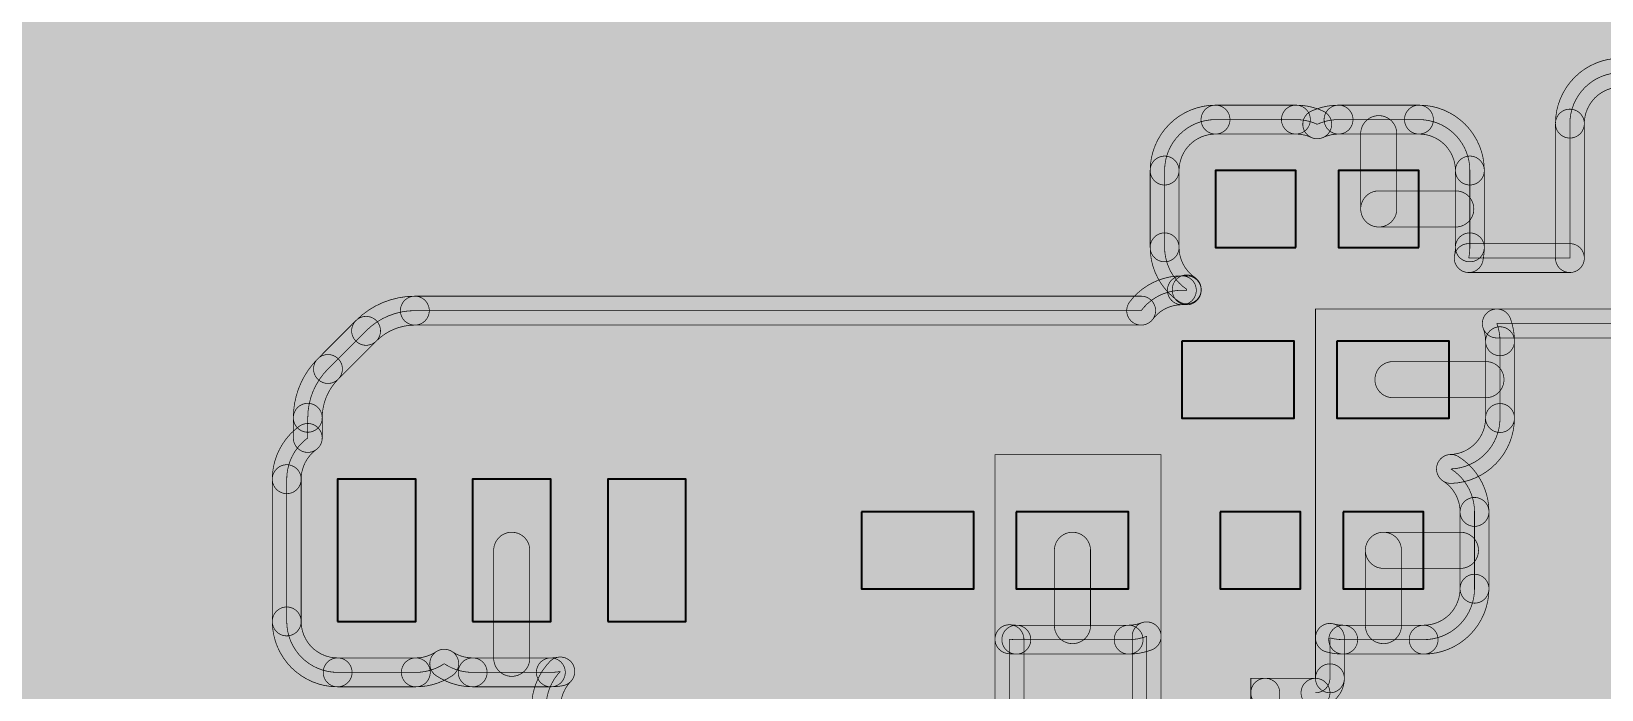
# Model space of a CAD drawing. Header units: millimetres. Extents: x -1.3 to 38.5, y -5.8 to 28.1.
# Drawn here: x 5.92 to 16.97, y 16.72 to 21.35 of the extents above; entities that cross this region are included whole.
import ezdxf

# ---------------------------------------------------------------- set-up
doc = ezdxf.new("R2010")
doc.units = ezdxf.units.MM
for name, color, linetype, true_color in [('Bottom Layer', 7, 'Continuous', 0x008400), ('Top Layer', 7, 'Continuous', 0xff0000), ('Top Silkscreen Layer', 7, 'Continuous', 0x008484)]:
    doc.layers.add(name, color=color, linetype=linetype, true_color=true_color)

msp = doc.modelspace()

# ---------------------------------------------------------------- hatches: boundary and pattern name
at = {"layer": 'Bottom Layer'}
msp.add_hatch(color=256, dxfattribs=at).paths.add_polyline_path([(35.64193040386081, 25.64191008382017), (35.641930403860805, 0.35814071628143174), (0.35814071628143423, 0.35814071628143196), (0.3581407162814326, 25.64191008382017)])
at = {"layer": 'Top Layer'}
for points in [[(35.64193040386081, 25.64191008382017), (35.641930403860805, 0.35814071628143174), (0.35814071628143423, 0.35814071628143196), (0.3581407162814326, 25.64191008382017), (24.872935647994414, 25.64191008382017), (24.847401199449468, 25.608202692405385), (23.170063754127508, 25.608202692405385), (22.811923037846075, 25.250061976123956), (22.811923037846075, 23.550061976123953), (23.170063754127508, 23.19192125984252), (24.282106172212345, 23.19192125984252), (24.282106172212345, 22.76558366180037), (24.19809568022823, 22.685197358394717), (23.371593931150993, 22.685197358394717), (23.085272034544065, 22.828199644399287), (22.295178054356104, 22.828199644399287), (22.145139954279905, 22.795256316151804), (21.99510185420371, 22.828199644399287), (21.20500787401575, 22.828199644399287), (20.846867157734316, 22.470058928117858), (20.846867157734316, 21.930053848107697), (21.20500787401575, 21.571913131826264), (21.99510185420371, 21.571913131826264), (22.145139954279905, 21.604856460073748), (22.295178054356104, 21.571913131826264), (23.085272034544065, 21.571913131826264), (23.371593931150993, 21.714915417830838), (24.198095680228224, 21.714915417830838), (24.29168207868823, 21.628196596393185), (24.20501549403101, 21.628196596393185), (23.846874777749576, 21.27005588011175), (23.846874777749576, 20.804887433466924), (19.842503068202994, 20.804887433466924), (19.500049530099062, 21.058193294386808), (19.500049504680806, 21.058193294386808), (19.028189992379986, 21.05819329438676), (19.028189992379986, 21.64018465836932), (18.670049276098556, 21.998325374650754), (18.130044196088395, 21.998325374650754), (17.771903479806962, 21.64018465836932), (17.771903479806962, 21.05819329438665), (17.102968135698845, 21.05819329438659), (17.10296811028062, 21.05819329438659), (16.744827393999216, 20.700052578105158), (16.744827393999216, 20.700052552754837), (16.744827393999216, 19.754681324175174), (16.032989459958053, 19.754681324175174), (16.041009398018794, 19.830048514097026), (16.041009398018797, 20.370053594107187), (15.682868681737364, 20.728194310388616), (15.1172095504191, 20.728194310388616), (14.967222250444502, 20.695274415250157), (14.817234950469905, 20.728194310388623), (14.25157581915164, 20.728194310388627), (13.893435102870209, 20.370053594107194), (13.893435102870207, 19.830048514097033), (14.049264414528835, 19.53452378041451), (14.049264414528835, 19.528191262382524), (14.014822199644396, 19.528191262382524), (13.728500303037471, 19.385188976377954), (8.618216691623836, 19.385188976377954), (8.618216662433337, 19.385188976377954), (8.275170192515557, 19.243094476013795), (8.275170177402902, 19.243094460901144), (8.007015253105749, 18.974939536603987), (8.007015252205656, 18.974939535703896), (7.864920751841495, 18.631893065786112), (7.864920751841495, 18.631893062314884), (7.864920751841495, 18.49010636394702), (7.716914655829303, 18.200092202184393), (7.716914655829302, 17.20009220218439), (8.075055372110736, 16.841951485902957), (8.625068072136136, 16.841951485902957), (8.82504267208534, 16.90298122622804), (9.025017272034544, 16.841951485902957), (9.575029972059946, 16.841951485902957), (9.641830765190445, 16.848236512027583), (9.541884429768858, 16.60004216408433), (9.54188442976886, 16.600042138769034), (9.54188442976886, 16.258181102362208), (8.80002235427853, 16.258181102362208), (8.800022352044705, 16.258181102362208), (8.441881635763272, 15.900040386080773), (8.441881635763274, 15.900040360585754), (8.441881635763274, 15.758131318262633), (8.075055374646231, 15.758131318262635), (8.075055372110738, 15.758131318262633), (7.716914655829306, 15.399990601981202), (7.716914655829305, 14.399990601981202), (7.864920751841495, 14.109976440218574), (7.864920751841495, 14.03194139356414), (7.8262354584709195, 13.870037084074172), (7.826235458470919, 13.33003200406401), (8.184376174752352, 12.971891287782578), (8.441881635763274, 12.971891287782578), (8.441881635763272, 12.926887140170523), (8.375053848107695, 12.933177292354586), (6.965046229942255, 12.933177292354586), (6.965046228092457, 12.933177292354586), (6.606905511811024, 12.575036576073153), (6.606905511811024, 12.575036574815854), (6.606905511811024, 11.22502387730505), (6.606905511811024, 11.225023876047752), (6.965046228092458, 10.866883159766319), (8.375053846257899, 10.866883159766319), (8.375053848107697, 10.866883159766319), (8.441881635763272, 10.873173311950382), (8.441881635763272, 9.758164592329187), (7.500019052372561, 9.758164592329187), (7.500019050038101, 9.758164592329187), (7.141878333756668, 9.400023876047753), (7.141878333756668, 9.400023873729918), (7.141878333756669, 1.4360020575035106), (7.141878333756668, 1.436002032004064), (7.500019050038102, 1.0778613157226313), (7.500019051388522, 1.0778613157226313), (19.100048512746604, 1.0778613157226313), (19.10004851409703, 1.0778613157226313), (19.458189230378462, 1.436002032004064), (19.458189230378462, 1.4360020573672336), (19.458189230378462, 3.6418694437388877), (25.14192405384811, 3.6418694437388877), (25.14192405384811, 3.5939354394177108), (24.935062992125985, 3.6281559563118817), (24.300061722123438, 3.082646317880325), (23.66506045212089, 3.6281559563118826), (23.03005918211836, 3.0826463178804198), (22.395057912115828, 3.628155956311882), (21.752716027432058, 2.985814071628113), (21.752716027432058, 1.604000508000985), (22.395057912115828, 0.9616586233172155), (23.03005918211836, 1.5071682617486784), (23.66506045212089, 0.9616586233172154), (24.300061722123438, 1.5071682617487725), (24.935062992125985, 0.9616586233172151), (25.14192405384811, 0.9958791402113859), (25.14192405384811, 0.9000023114229271), (25.14192405384811, 0.9000022860045721), (25.500064770129548, 0.5418615697231397), (25.500064771899062, 0.5418615697231395), (27.4000695939273, 0.5418615697231395), (27.400069596139193, 0.5418615697231395), (27.758210312420626, 0.900002286004572), (27.758210312420626, 0.9000023113457395), (27.758210312420626, 5.707761468181802), (27.758210312420626, 5.70776149352297), (27.400069596139193, 6.065902209804403), (27.400069593737754, 6.065902209804403), (21.308192786385575, 6.065902209804403), (21.308192786385575, 6.800039878079745), (20.950052070104142, 7.158180594361176), (20.05005207010414, 7.158180594361177), (19.691911353822707, 6.800039878079745), (19.691911353822707, 6.065902209804403), (17.69267768339298, 6.065902209804403), (17.69267768099154, 6.065902209804403), (17.334536964710107, 5.70776149352297), (17.334536964710107, 5.707761468080059), (17.334536964710107, 5.658154178308356), (16.10495085386295, 5.658154178308356), (16.78717297434595, 6.7700127000254), (15.540030480060961, 8.017155194310389), (14.292887985775975, 6.7700127000254), (14.975110106258976, 5.658154178308356), (14.20003606961514, 5.658154178308356), (14.200036068072137, 5.658154178308356), (13.841895351790706, 5.300013462026924), (13.841895351790706, 5.300013436702013), (13.841895351790706, 5.150126843490566), (13.000025400050802, 5.477150114300229), (11.752882905765814, 4.2300076200152406), (12.557160381657033, 3.0641452882905766), (10.902885338434409, 3.064145288290577), (11.70716281432563, 4.230007620015241), (11.02492569611769, 5.341873761747524), (11.800029969457581, 5.341873761747523), (11.800029972059944, 5.341873761747523), (12.158170688341377, 5.700014478028956), (12.158170688341377, 5.700014503442485), (12.158170688341377, 5.849879532802296), (13.000025400050802, 5.522870205740412), (14.24716789433579, 6.770012700025401), (13.000025400050802, 8.017155194310389), (12.158170688341377, 7.690145867248506), (12.158170688341379, 9.400023873921832), (12.158170688341377, 9.400023876047753), (11.80002997205994, 9.758164592329187), (11.258168402336805, 9.758164592329187), (11.258168402336805, 12.20573416800322), (11.600029464058927, 11.954344503879604), (11.60002948943552, 11.954344503879604), (13.187182239102466, 11.954344503879604), (13.141896367792738, 11.780026924053848), (13.141896367792736, 11.420032004064009), (13.50003708407417, 11.061891287782576), (14.143932422577151, 11.061891287782576), (14.500036830073661, 10.741887477774954), (14.50003683007369, 10.741887477774954), (16.800042646735623, 10.741887477775114), (16.80004267208537, 10.741887477775114), (17.158183388366776, 11.100028194056545), (17.158183388366776, 11.100028219383548), (17.158183388366776, 15.041898399796864), (19.441909575819153, 15.041898399797253), (19.441909575819153, 13.658174498348878), (18.30004650743819, 13.658174498348494), (18.300046482092842, 13.658174498348494), (17.941905765811534, 13.30003378206706), (17.941905765811534, 13.300033756804828), (17.941905765811967, 9.800024917312637), (17.941905765811967, 9.80002489205045), (18.30004648209339, 9.44188417576906), (23.000058394685173, 9.441884175768857), (23.000058420116876, 9.441884175768857), (23.206919735839463, 9.5076669458335), (23.206919735839463, 8.84625836582116), (23.03005918211836, 8.4928571383021), (22.395057912115828, 9.038366776733561), (21.752716027432058, 8.396024892049791), (21.752716027432058, 7.0142113284226655), (22.395057912115828, 6.371869443738896), (23.03005918211836, 6.917379082170358), (23.66506045212089, 6.371869443738896), (24.300061722123438, 6.917379082170453), (24.935062992125985, 6.371869443738896), (25.570064262128525, 6.917379082170382), (26.205065532131062, 6.371869443738896), (26.847407416814832, 7.0142113284226655), (26.847407416814832, 7.219977139954288), (27.605168654327652, 7.219977139954288), (27.60516865633732, 7.219977139954288), (27.754314484168034, 7.24347183538199), (27.800070612141226, 7.241879349758701), (28.458211328422657, 7.900020066040133), (27.800070612141226, 8.558160782321565), (27.209384132778226, 8.190259080518171), (26.847407416814836, 8.190259080518171), (26.847407416814836, 8.396024892049791), (26.750839217678447, 8.734749235702743), (26.750839217678447, 8.93449685636066), (26.90666852933707, 9.230021590043181), (26.90666852933707, 9.770026670053342), (26.687687588920966, 10.100025654051313), (26.906668529337058, 10.430024638049272), (26.906668529337058, 10.970029718059433), (26.548527813055625, 11.328170434340866), (25.98286868173736, 11.328170434340867), (25.832881381762764, 11.295250539202403), (25.682894081788167, 11.328170434340866), (25.1172349504699, 11.328170434340867), (24.75909423418847, 10.970029718059433), (24.75909423418847, 10.430024638049272), (24.914923545847092, 10.134499904366752), (24.914923545847092, 10.065551403735862), (24.75909423418847, 9.770026670053342), (24.75909423418847, 9.545146787943263), (24.592016534481033, 9.378069088235824), (24.592016522208205, 9.378069075962994), (24.449922021844046, 9.035022606045215), (24.449922021844046, 9.03502257667341), (24.449922021844046, 8.817025290829882), (24.300061722123438, 8.492857138302004), (24.123201168402325, 8.846258365821157), (24.123201168402325, 11.175261111899314), (24.289829312281526, 11.341889255778511), (28.400072122127835, 11.341889255778511), (28.400072136144274, 11.341889255778511), (28.724026543364538, 11.476075564839684), (28.724026543374396, 11.47607556484954), (29.02398006126881, 11.776029082743952), (29.02398006127158, 11.776029082746724), (29.074446161556565, 11.835971748799356), (29.10007645415292, 11.835254254508554), (29.30010185420372, 11.881226612895565), (29.500127254254515, 11.835254254508554), (29.700152654305313, 11.881226612895567), (29.90017805435611, 11.835254254508554), (30.100076454152912, 11.881165003813368), (30.299974853949713, 11.835254254508554), (30.500000254000515, 11.881226612895569), (30.70002565405132, 11.835254254508554), (30.900051054102114, 11.881226612895562), (31.10007645415291, 11.83525425450855), (31.3001018542037, 11.88122661289556), (31.50012725425449, 11.83525425450855), (31.958267970535925, 12.293394970789986), (31.958267970535925, 12.742353568707157), (32.40697256794516, 12.742353568707152), (32.865113284226595, 13.200494284988585), (32.81914092583958, 13.40051968503938), (32.865113284226595, 13.600545085090182), (32.81920253492178, 13.800443484886975), (32.865113284226595, 14.000341884683769), (32.81914092583958, 14.200367284734567), (32.865113284226595, 14.400392684785366), (32.86480790633437, 14.417117481851744), (33.400084836169675, 14.141896875793753), (34.058225552451106, 14.800037592075185), (33.400084836169675, 15.458178308356617), (33.389931261958345, 15.458099980727031), (33.32358256764073, 15.524448675044653), (33.32358255047655, 15.524448692208834), (33.29137645190122, 15.553730523669829), (33.29137645190114, 15.553730523670147), (33.558225044449415, 15.900040386080722), (33.558225044449415, 15.900040411496363), (33.55822504444956, 16.87190119380239), (34.240216662433326, 16.87190119380239), (34.59835737871477, 17.230041910083827), (34.598357378714766, 17.77004698834103), (34.59835737871476, 17.770046990093984), (34.240216662433326, 18.128187706375417), (33.55822504444974, 18.128187706375417), (33.55822504445009, 20.50005204468845), (33.55822504445009, 20.500052070104143), (33.20008432816866, 20.858192786385573), (33.20008430265044, 20.858192786385573), (27.95567462534925, 20.858192786385573), (27.95567462534925, 22.566265297349926), (28.60007264414529, 22.041916941833886), (29.072572682782933, 22.241916941833885), (29.94007467403805, 22.241916941833885), (29.940074676149354, 22.241916941833885), (30.264029083369618, 22.376103250895053), (30.26402908372983, 22.37610325125527), (31.173555357906412, 23.285629525431844), (31.64007899415799, 23.19192125984252), (32.848219710439416, 24.400061976123954), (31.64007899415799, 25.608202692405385), (30.431938277876558, 24.400061976123954), (30.525646543465882, 23.93353833987237), (29.75030657799026, 23.158198374396754), (29.072572682782933, 23.158198374396754), (29.03540291641798, 23.193653400064562), (29.100073914147828, 23.19192125984252), (30.308214630429262, 24.400061976123954), (29.100073914147828, 25.608202692405385), (27.95567462534925, 24.787301253747394), (27.95567462534925, 25.40917536005221), (27.95567462534925, 25.409175385422596), (27.869745835368576, 25.64191008382017)], [(16.64322719079881, 20.700052578105158), (17.102968110280614, 21.159793497586996), (17.102968110280628, 20.956593091186182), (16.846427597199625, 20.700052578105158)], [(13.791834899669803, 20.370053594107194), (14.25157581915164, 20.829794513589032), (14.25157581915164, 20.626594107188218), (13.995035306070616, 20.370053594107194)], [(14.25157581915164, 20.626594107188218), (14.25157581915164, 20.829794513589032), (14.817234950469905, 20.82979451358903), (14.817234950469905, 20.626594107188215)], [(14.817234950469905, 20.82979451358903), (15.00977183908978, 20.78753564110632), (14.924672661799224, 20.603013189393995), (14.817234950469905, 20.626594107188215)], [(14.924672661799226, 20.78753564110632), (15.117209550419101, 20.829794513589025), (15.117209550419098, 20.62659410718821), (15.009771839089776, 20.603013189393995)], [(15.1172095504191, 20.62659410718821), (15.1172095504191, 20.829794513589025), (15.682868681737364, 20.829794513589025), (15.682868681737364, 20.62659410718821)], [(15.682868681737364, 20.829794513589025), (16.142609601219203, 20.370053594107187), (15.93940919481839, 20.370053594107187), (15.682868681737364, 20.626594107188215)], [(16.64322719079881, 20.700052578105158), (16.846427597199625, 20.700052578105158), (16.846427597199625, 20.700052552754837), (16.64322719079881, 20.700052552754837)], [(16.64322719079881, 20.700052552754837), (16.846427597199625, 20.700052552754837), (16.846427597199625, 19.754681324175174), (16.64322719079881, 19.754681324175174)], [(15.983876188484084, 11.201628397256895), (16.058177800355605, 11.420032004064009), (16.058177800355605, 11.780026924053848), (15.70003708407417, 12.138167640335281), (14.770039625527948, 12.138167640335281), (14.770039624079251, 12.138167640335281), (14.601637033274068, 12.096104984141352), (14.601637033274068, 12.428373079702613), (14.777887223774446, 12.382002540005086), (16.279030226060453, 12.382002540005082), (16.637170942341886, 12.740143256286515), (16.637170942341886, 16.059929895859796), (16.27903022606045, 16.41807061214123), (14.777887225660722, 16.41807061214123), (14.77788722377445, 16.41807061214123), (14.601637033274068, 16.371700072443694), (14.601637033274068, 16.698442468884938), (14.95495427990856, 16.698442468884938), (15.05655448310897, 16.800042672085347), (15.05655448310897, 16.80004268070667), (15.05655448310897, 17.084314258478724), (15.150025400050811, 17.071901701803405), (15.715684531369076, 17.071901701803405), (16.073825247650507, 17.430042418084835), (16.073825247650507, 17.970047498094996), (15.908051849459067, 18.272139516509), (16.253227076454156, 18.630045466090934), (16.253227076454156, 19.170050546101095), (16.230745854123644, 19.29494040469333), (17.10296811028064, 19.29494040469333), (17.204568313481058, 19.39654060789374), (17.204568313481058, 19.396540608817762), (17.204568313481058, 20.59845237490476), (17.775194167477967, 20.598452374904806), (17.771903479806962, 20.550014478028956), (17.771903479806962, 19.75992049784099), (18.130044196088395, 19.40177978155956), (18.670049276098556, 19.40177978155956), (19.028189992379986, 19.75992049784099), (19.028189992379986, 20.550014478028956), (19.024899304708967, 20.59845237490492), (19.398449326898653, 20.598452374904955), (19.398449326898653, 15.501639319279084), (16.80004268076848, 15.50163931927864), (16.800042672085347, 15.50163931927864), (16.698442468884938, 15.400039116078233), (16.698442468884938, 15.400039115197359), (16.698442468884938, 11.201628397256943)], [(15.273038862077724, 20.629134112268222), (15.52703937007874, 20.629134112268222), (15.527039370078741, 20.10005105410211), (15.273038862077726, 20.10005105410211)], [(13.995035306070614, 19.830048514097033), (13.791834899669801, 19.830048514097033), (13.791834899669803, 20.370053594107194), (13.995035306070616, 20.370053594107194)], [(16.142609601219203, 19.830048514097026), (15.939409194818388, 19.830048514097026), (15.93940919481839, 20.370053594107187), (16.142609601219203, 20.370053594107187)], [(15.400039116078231, 19.9730508001016), (15.400039116078233, 20.227051308102617), (15.9419491998984, 20.227051308102613), (15.941949199898398, 19.973050800101596)], [(13.99187110825286, 19.450686976532943), (13.791834899669801, 19.830048514097033), (13.995035306070614, 19.830048514097033), (14.106657720804808, 19.618360584296077)], [(16.142609601219203, 19.83004851409703), (16.13231450342492, 19.733300561076778), (15.93366441649119, 19.77606208727357), (15.939409194818388, 19.830048514097022)], [(16.032989459958053, 19.653081120974765), (16.032989459958053, 19.85628152737558), (16.744827393999216, 19.85628152737558), (16.744827393999216, 19.653081120974765)], [(13.64727423307806, 19.4462211551799), (14.014822199644396, 19.629791465582933), (14.014822199644396, 19.42659105918212), (13.80972637299688, 19.324156797576006)], [(14.014822199644396, 19.42659105918212), (14.014822199644396, 19.629791465582933), (14.049264414528835, 19.629791465582933), (14.049264414528835, 19.42659105918212)], [(8.203327999862617, 19.314936668666736), (8.618216662433337, 19.48678917957836), (8.618216662433337, 19.283588773177545), (8.347012385168496, 19.171252283360857)], [(8.618216691623836, 19.283588773177545), (8.618216691623836, 19.48678917957836), (13.728500303037471, 19.48678917957836), (13.728500303037471, 19.283588773177545)], [(8.618216662433337, 19.283588773177545), (8.618216662433337, 19.48678917957836), (8.618216691623836, 19.48678917957836), (8.618216691623836, 19.283588773177545)], [(13.947664211328428, 19.53452378041451), (14.15086461772924, 19.53452378041451), (14.15086461772924, 19.528191262382524), (13.947664211328428, 19.528191262382524)], [(16.230745854123644, 19.193340201492926), (16.230745854123644, 19.39654060789374), (17.10296811028064, 19.39654060789374), (17.10296811028064, 19.193340201492926)], [(8.078857445758686, 18.90309734395105), (7.93517306045281, 19.046781729256924), (8.203327984749965, 19.31493665355408), (8.347012370055841, 19.171252268248203)], [(8.347012370055841, 19.171252268248203), (8.203327984749965, 19.31493665355408), (8.203327999862617, 19.314936668666736), (8.347012385168496, 19.171252283360857)], [(16.32596840559908, 19.3303701518117), (16.354827279654565, 19.170050546101095), (16.15162687325375, 19.170050546101095), (16.135523302648206, 19.259510657574967)], [(16.35482727965456, 18.630045466090934), (16.151626873253747, 18.630045466090934), (16.15162687325375, 19.170050546101095), (16.354827279654565, 19.170050546101095)], [(7.763320548641089, 18.631893065786112), (7.935173059552719, 19.046781728356834), (8.078857444858594, 18.90309734305096), (7.9665209550419025, 18.631893065786112)], [(8.078857444858594, 18.90309734305096), (7.935173059552718, 19.046781728356834), (7.93517306045281, 19.046781729256924), (8.078857445758686, 18.90309734395105)], [(15.500039370078742, 18.773047752095504), (15.500039370078742, 19.02704826009652), (16.154166878333758, 19.02704826009652), (16.154166878333758, 18.773047752095504)], [(7.615314452628898, 18.200092202184393), (7.805308093609087, 18.57237988501443), (7.924533410073906, 18.40783284287961), (7.81851485902971, 18.200092202184393)], [(7.763320548641089, 18.631893065786112), (7.966520955041902, 18.631893065786112), (7.966520955041902, 18.631893062314884), (7.763320548641089, 18.631893062314884)], [(7.763320548641089, 18.631893062314884), (7.966520955041902, 18.631893062314884), (7.966520955041902, 18.49010636394702), (7.763320548641089, 18.49010636394702)], [(16.35482727965456, 18.630045466090934), (15.9117300024481, 18.170605913790723), (15.904373696470032, 18.37367311922728), (16.151626873253747, 18.630045466090934)], [(15.962624138278922, 18.35783937988886), (16.175425450850916, 17.970047498094992), (15.972225044450104, 17.970047498095), (15.85347956063921, 18.18643965312915)], [(7.818514859029708, 17.20009220218439), (7.615314452628897, 17.20009220218439), (7.615314452628898, 18.200092202184393), (7.818514859029709, 18.200092202184393)], [(16.175425450850913, 17.430042418084835), (15.972225044450102, 17.430042418084835), (15.972225044450104, 17.970047498094996), (16.175425450850916, 17.970047498094996)], [(15.432854965709943, 17.57304470408941), (15.432854965709943, 17.827045212090425), (15.974765049530111, 17.827045212090425), (15.974765049530111, 17.57304470408941)], [(9.173023368046737, 17.70009220218439), (9.427023876047754, 17.70009220218439), (9.427023876047754, 16.941011684023355), (9.173023368046737, 16.941011684023355)], [(13.118117094234194, 17.700044958089915), (13.372117602235209, 17.700044958089915), (13.372117602235209, 17.1709618999238), (13.118117094234194, 17.1709618999238)], [(15.305854711709436, 17.700044958089915), (15.559855219710451, 17.700044958089915), (15.559855219710451, 17.1709618999238), (15.305854711709436, 17.1709618999238)], [(16.175425450850913, 17.430042418084835), (15.715684531369076, 16.970301498602996), (15.715684531369076, 17.17350190500381), (15.972225044450102, 17.430042418084835)], [(8.075055372110736, 16.740351282702548), (7.615314452628896, 17.20009220218439), (7.818514859029707, 17.20009220218439), (8.075055372110734, 16.943551689103362)], [(12.850070358140725, 16.970301498602996), (12.78789121392428, 16.974525714691293), (12.81537370860557, 17.175859064257494), (12.850070358140714, 17.173501905003807)], [(12.85007035814072, 16.970301498602996), (12.85007035814072, 17.17350190500381), (13.640164338328681, 17.17350190500381), (13.640164338328681, 16.970301498602996)], [(13.803160427441433, 17.000165705549776), (13.640164338328681, 16.970301498602996), (13.640164338328681, 17.17350190500381), (13.731117957115355, 17.190166462471346)], [(15.150025400050811, 16.970301498602996), (15.030037910926888, 16.986235347952167), (15.083071055291052, 17.18239316900528), (15.15002540005081, 17.173501905003807)], [(15.150025400050811, 16.970301498602996), (15.150025400050811, 17.17350190500381), (15.715684531369076, 17.17350190500381), (15.715684531369076, 16.970301498602996)], [(11.701629667259335, 12.414085423361442), (11.701629667259335, 14.200036059425376), (11.701629667259335, 14.200036068072137), (11.600029464058927, 14.301636271272542), (11.600029455412397, 14.301636271272542), (10.869362599963681, 14.301636271272542), (10.883132588265179, 14.399990601981196), (10.88313258826518, 15.399990601981196), (10.524991871983744, 15.75813131826263), (10.158165608331215, 15.758131318262631), (10.158165608331215, 15.90004036071598), (10.158165608331215, 15.900040386080773), (10.001625349250698, 16.19605056887008), (10.001625349250698, 16.498441960883923), (12.700032258064512, 16.498441960883923), (12.801632461264925, 16.60004216408433), (12.801632461264925, 16.600042172739755), (12.801632461264925, 17.0751923894744), (12.85007035814072, 17.0719017018034), (13.640164338328681, 17.071901701803405), (13.767139192278394, 17.09516608401056), (13.767139192278394, 16.54000874183603), (13.767139192278394, 16.540008733188095), (13.8687393954788, 16.438408529987687), (13.868739396382654, 16.438408529987687), (14.09843586487173, 16.438408529987687), (14.09843586487173, 12.414085423361442), (13.770343821135988, 12.414085423361442), (13.980325628651261, 12.74014325628652), (13.980325628651261, 16.059929894527023), (13.98032562865126, 16.0599298958598), (13.622184912369827, 16.418070612141232), (12.121041911970096, 16.418070612141232), (12.121041910083823, 16.418070612141232), (11.76290119380239, 16.059929895859796), (11.76290119380239, 12.740143257619293), (11.762901193802392, 12.740143256286519), (11.972883001317664, 12.41408542336144)], [(12.90323266446533, 16.600042172739755), (12.70003225806452, 16.600042172739755), (12.70003225806452, 17.0751923894744), (12.90323266446533, 17.0751923894744)], [(13.665538989077989, 17.09516608401056), (13.8687393954788, 17.09516608401056), (13.8687393954788, 16.54000874183603), (13.665538989077989, 16.54000874183603)], [(15.158154686309377, 16.80004268070667), (14.954954279908565, 16.80004268070667), (14.954954279908565, 17.084314258478724), (15.158154686309377, 17.084314258478724)], [(8.075055372110736, 16.740351282702548), (8.075055372110736, 16.943551689103366), (8.625068072136136, 16.943551689103366), (8.625068072136136, 16.740351282702548)], [(8.881773055049655, 16.818694424538297), (8.625068072136136, 16.740351282702548), (8.625068072136136, 16.943551689103366), (8.76831228912103, 16.987268027917786)], [(9.025017272034544, 16.740351282702548), (8.768312289121027, 16.818694424538297), (8.881773055049655, 16.987268027917786), (9.025017272034544, 16.943551689103366)], [(9.025017272034544, 16.740351282702548), (9.025017272034544, 16.943551689103366), (9.575029972059946, 16.943551689103366), (9.575029972059946, 16.740351282702548)], [(9.44028422656845, 16.60004216408433), (9.568584132322403, 16.918646256124962), (9.715077398058487, 16.777826767930208), (9.643484632969264, 16.60004216408433)], [(9.660781344801917, 16.748419294961824), (9.57502997205993, 16.740351282702548), (9.575029972059962, 16.943551689103366), (9.622880185578973, 16.948053729093346)], [(14.601637033274068, 16.59684226568453), (14.601637033274068, 16.800042672085347), (14.95495427990856, 16.800042672085347), (14.95495427990856, 16.59684226568453)], [(15.158154686309379, 16.800042672085347), (14.954954279908554, 16.596842265684533), (14.954954279908565, 16.800042672085347)], [(15.158154686309377, 16.800042672085347), (14.954954279908565, 16.800042672085347), (14.954954279908565, 16.80004268070667), (15.158154686309377, 16.80004268070667)]]:
    msp.add_hatch(color=256, dxfattribs=at).paths.add_polyline_path(points)

# ---------------------------------------------------------------- linework, layer by layer
at = {"layer": 'Top Layer', "const_width": 0.005080010160020321}
for points in [[(16.64322719079881, 20.700052578105158, -0.41421356237309503), (17.102968110280614, 21.159793497586996, -0.9999999999999999), (17.102968110280628, 20.956593091186182, 0.41421356237309503), (16.846427597199625, 20.700052578105158, -0.9999999999999999)], [(13.791834899669803, 20.370053594107194, -0.41421356237309503), (14.25157581915164, 20.829794513589032, -0.9999999999999999), (14.25157581915164, 20.626594107188218, 0.41421356237309503), (13.995035306070616, 20.370053594107194, -0.9999999999999999)], [(14.25157581915164, 20.626594107188218, -0.9999999999999999), (14.25157581915164, 20.829794513589032), (14.817234950469905, 20.82979451358903, -0.9999999999999999), (14.817234950469905, 20.626594107188215)], [(14.817234950469905, 20.82979451358903, -0.10844934573441267), (15.00977183908978, 20.78753564110632, -0.9999999999999999), (14.924672661799224, 20.603013189393995, 0.10844934573441267), (14.817234950469905, 20.626594107188215, -0.9999999999999999)], [(14.924672661799226, 20.78753564110632, -0.10844934573441267), (15.117209550419101, 20.829794513589025, -0.9999999999999999), (15.117209550419098, 20.62659410718821, 0.10844934573441267), (15.009771839089776, 20.603013189393995, -0.9999999999999999)], [(15.1172095504191, 20.62659410718821, -0.9999999999999999), (15.1172095504191, 20.829794513589025), (15.682868681737364, 20.829794513589025, -0.9999999999999999), (15.682868681737364, 20.62659410718821)], [(15.682868681737364, 20.829794513589025, -0.41421356237309503), (16.142609601219203, 20.370053594107187, -0.9999999999999999), (15.93940919481839, 20.370053594107187, 0.41421356237309503), (15.682868681737364, 20.626594107188215, -0.9999999999999999)], [(16.64322719079881, 20.700052578105158, -0.9999999999999999), (16.846427597199625, 20.700052578105158), (16.846427597199625, 20.700052552754837, -0.9999999999999999), (16.64322719079881, 20.700052552754837)], [(16.64322719079881, 20.700052552754837, -0.9999999999999999), (16.846427597199625, 20.700052552754837), (16.846427597199625, 19.754681324175174, -0.9999999999999999), (16.64322719079881, 19.754681324175174)], [(15.273038862077724, 20.629134112268222, -0.9999999999999999), (15.52703937007874, 20.629134112268222), (15.527039370078741, 20.10005105410211, -0.9999999999999999), (15.273038862077726, 20.10005105410211)], [(13.995035306070614, 19.830048514097033, -0.9999999999999999), (13.791834899669801, 19.830048514097033), (13.791834899669803, 20.370053594107194, -0.9999999999999999), (13.995035306070616, 20.370053594107194)], [(16.142609601219203, 19.830048514097026, -0.9999999999999999), (15.939409194818388, 19.830048514097026), (15.93940919481839, 20.370053594107187, -0.9999999999999999), (16.142609601219203, 20.370053594107187)], [(15.400039116078231, 19.9730508001016, -0.9999999999999999), (15.400039116078233, 20.227051308102617), (15.9419491998984, 20.227051308102613, -0.9999999999999999), (15.941949199898398, 19.973050800101596)], [(13.99187110825286, 19.450686976532943, -0.2474981335060676), (13.791834899669801, 19.830048514097033, -0.9999999999999999), (13.995035306070614, 19.830048514097033, 0.2474981335060676), (14.106657720804808, 19.618360584296077, -0.9999999999999999)], [(16.142609601219203, 19.83004851409703, -0.053055346773182785), (16.13231450342492, 19.733300561076778, -0.9999999999999999), (15.93366441649119, 19.77606208727357, 0.053055346773182785), (15.939409194818388, 19.830048514097022, -0.9999999999999999)], [(16.032989459958053, 19.653081120974765, -0.9999999999999999), (16.032989459958053, 19.85628152737558), (16.744827393999216, 19.85628152737558, -0.9999999999999999), (16.744827393999216, 19.653081120974765)], [(13.64727423307806, 19.4462211551799, -0.23583258777106225), (14.014822199644396, 19.629791465582933, -0.9999999999999999), (14.014822199644396, 19.42659105918212, 0.23583258777106225), (13.80972637299688, 19.324156797576006, -0.9999999999999999)], [(14.014822199644396, 19.42659105918212, -0.9999999999999999), (14.014822199644396, 19.629791465582933), (14.049264414528835, 19.629791465582933, -0.9999999999999999), (14.049264414528835, 19.42659105918212)], [(13.947664211328428, 19.53452378041451, -0.9999999999999999), (14.15086461772924, 19.53452378041451), (14.15086461772924, 19.528191262382524, -0.9999999999999999), (13.947664211328428, 19.528191262382524)], [(8.203327999862617, 19.314936668666736, -0.198912367379658), (8.618216662433337, 19.48678917957836, -0.9999999999999999), (8.618216662433337, 19.283588773177545, 0.198912367379658), (8.347012385168496, 19.171252283360857, -0.9999999999999999)], [(8.618216691623836, 19.283588773177545, -0.9999999999999999), (8.618216691623836, 19.48678917957836), (13.728500303037471, 19.48678917957836, -0.9999999999999999), (13.728500303037471, 19.283588773177545)], [(8.618216662433337, 19.283588773177545, -0.9999999999999999), (8.618216662433337, 19.48678917957836), (8.618216691623836, 19.48678917957836, -0.9999999999999999), (8.618216691623836, 19.283588773177545)], [(8.078857445758686, 18.90309734395105, -0.9999999999999999), (7.93517306045281, 19.046781729256924), (8.203327984749965, 19.31493665355408, -0.9999999999999999), (8.347012370055841, 19.171252268248203)], [(8.347012370055841, 19.171252268248203, -0.9999999999999999), (8.203327984749965, 19.31493665355408), (8.203327999862617, 19.314936668666736, -0.9999999999999999), (8.347012385168496, 19.171252283360857)], [(16.32596840559908, 19.3303701518117, -0.08928720520279106), (16.354827279654565, 19.170050546101095, -0.9999999999999999), (16.15162687325375, 19.170050546101095, 0.08928720520279106), (16.135523302648206, 19.259510657574967, -0.9999999999999999)], [(16.230745854123644, 19.193340201492926, -0.9999999999999999), (16.230745854123644, 19.39654060789374), (17.10296811028064, 19.39654060789374, -0.9999999999999999), (17.10296811028064, 19.193340201492926)], [(16.35482727965456, 18.630045466090934, -0.9999999999999999), (16.151626873253747, 18.630045466090934), (16.15162687325375, 19.170050546101095, -0.9999999999999999), (16.354827279654565, 19.170050546101095)], [(7.763320548641089, 18.631893065786112, -0.198912367379658), (7.935173059552719, 19.046781728356834, -0.9999999999999999), (8.078857444858594, 18.90309734305096, 0.198912367379658), (7.9665209550419025, 18.631893065786112, -0.9999999999999999)], [(8.078857444858594, 18.90309734305096, -0.9999999999999999), (7.935173059552718, 19.046781728356834), (7.93517306045281, 19.046781729256924, -0.9999999999999999), (8.078857445758686, 18.90309734395105)], [(15.500039370078742, 18.773047752095504, -0.9999999999999999), (15.500039370078742, 19.02704826009652), (16.154166878333758, 19.02704826009652, -0.9999999999999999), (16.154166878333758, 18.773047752095504)], [(7.763320548641089, 18.631893065786112, -0.9999999999999999), (7.966520955041902, 18.631893065786112), (7.966520955041902, 18.631893062314884, -0.9999999999999999), (7.763320548641089, 18.631893062314884)], [(7.763320548641089, 18.631893062314884, -0.9999999999999999), (7.966520955041902, 18.631893062314884), (7.966520955041902, 18.49010636394702, -0.9999999999999999), (7.763320548641089, 18.49010636394702)], [(16.35482727965456, 18.630045466090934, -0.4036456076652268), (15.9117300024481, 18.170605913790723, -0.9999999999999999), (15.904373696470032, 18.37367311922728, 0.4036456076652268), (16.151626873253747, 18.630045466090934, -0.9999999999999999)], [(7.615314452628898, 18.200092202184393, -0.24042028191479414), (7.805308093609087, 18.57237988501443, -0.9999999999999999), (7.924533410073906, 18.40783284287961, 0.24042028191479414), (7.81851485902971, 18.200092202184393, -0.9999999999999999)], [(15.962624138278922, 18.35783937988886, -0.2563471153255492), (16.175425450850916, 17.970047498094992, -0.9999999999999999), (15.972225044450104, 17.970047498095, 0.2563471153255492), (15.85347956063921, 18.18643965312915, -0.9999999999999999)], [(7.818514859029708, 17.20009220218439, -0.9999999999999999), (7.615314452628897, 17.20009220218439), (7.615314452628898, 18.200092202184393, -0.9999999999999999), (7.818514859029709, 18.200092202184393)], [(16.175425450850913, 17.430042418084835, -0.9999999999999999), (15.972225044450102, 17.430042418084835), (15.972225044450104, 17.970047498094996, -0.9999999999999999), (16.175425450850916, 17.970047498094996)], [(9.173023368046737, 17.70009220218439, -0.9999999999999999), (9.427023876047754, 17.70009220218439), (9.427023876047754, 16.941011684023355, -0.9999999999999999), (9.173023368046737, 16.941011684023355)], [(13.118117094234194, 17.700044958089915, -0.9999999999999999), (13.372117602235209, 17.700044958089915), (13.372117602235209, 17.1709618999238, -0.9999999999999999), (13.118117094234194, 17.1709618999238)], [(15.432854965709943, 17.57304470408941, -0.9999999999999999), (15.432854965709943, 17.827045212090425), (15.974765049530111, 17.827045212090425, -0.9999999999999999), (15.974765049530111, 17.57304470408941)], [(15.305854711709436, 17.700044958089915, -0.9999999999999999), (15.559855219710451, 17.700044958089915), (15.559855219710451, 17.1709618999238, -0.9999999999999999), (15.305854711709436, 17.1709618999238)], [(16.175425450850913, 17.430042418084835, -0.41421356237309503), (15.715684531369076, 16.970301498602996, -0.9999999999999999), (15.715684531369076, 17.17350190500381, 0.41421356237309503), (15.972225044450102, 17.430042418084835, -0.9999999999999999)], [(8.075055372110736, 16.740351282702548, -0.41421356237309503), (7.615314452628896, 17.20009220218439, -0.9999999999999999), (7.818514859029707, 17.20009220218439, 0.41421356237309503), (8.075055372110734, 16.943551689103362, -0.9999999999999999)], [(12.90323266446533, 16.600042172739755, -0.9999999999999999), (12.70003225806452, 16.600042172739755), (12.70003225806452, 17.0751923894744, -0.9999999999999999), (12.90323266446533, 17.0751923894744)], [(12.850070358140725, 16.970301498602996, -0.03392912127222095), (12.78789121392428, 16.974525714691293, -0.9999999999999999), (12.81537370860557, 17.175859064257494, 0.03392912127222095), (12.850070358140714, 17.173501905003807, -0.9999999999999999)], [(12.85007035814072, 16.970301498602996, -0.9999999999999999), (12.85007035814072, 17.17350190500381), (13.640164338328681, 17.17350190500381, -0.9999999999999999), (13.640164338328681, 16.970301498602996)], [(13.803160427441433, 17.000165705549776, -0.09085315025231473), (13.640164338328681, 16.970301498602996, -0.9999999999999999), (13.640164338328681, 17.17350190500381, 0.09085315025231473), (13.731117957115355, 17.190166462471346, -0.9999999999999999)], [(13.665538989077989, 17.09516608401056, -0.9999999999999999), (13.8687393954788, 17.09516608401056), (13.8687393954788, 16.54000874183603, -0.9999999999999999), (13.665538989077989, 16.54000874183603)], [(15.158154686309377, 16.80004268070667, -0.9999999999999999), (14.954954279908565, 16.80004268070667), (14.954954279908565, 17.084314258478724, -0.9999999999999999), (15.158154686309377, 17.084314258478724)], [(15.150025400050811, 16.970301498602996, -0.06610877046744093), (15.030037910926888, 16.986235347952167, -0.9999999999999999), (15.083071055291052, 17.18239316900528, 0.06610877046744093), (15.15002540005081, 17.173501905003807, -0.9999999999999999)], [(15.150025400050811, 16.970301498602996, -0.9999999999999999), (15.150025400050811, 17.17350190500381), (15.715684531369076, 17.17350190500381, -0.9999999999999999), (15.715684531369076, 16.970301498602996)], [(8.075055372110736, 16.740351282702548, -0.9999999999999999), (8.075055372110736, 16.943551689103366), (8.625068072136136, 16.943551689103366, -0.9999999999999999), (8.625068072136136, 16.740351282702548)], [(8.881773055049655, 16.818694424538297, -0.14919674630156904), (8.625068072136136, 16.740351282702548, -0.9999999999999999), (8.625068072136136, 16.943551689103366, 0.14919674630156904), (8.76831228912103, 16.987268027917786, -0.9999999999999999)], [(9.025017272034544, 16.740351282702548, -0.14919674630156904), (8.768312289121027, 16.818694424538297, -0.9999999999999999), (8.881773055049655, 16.987268027917786, 0.14919674630156904), (9.025017272034544, 16.943551689103366, -0.9999999999999999)], [(9.025017272034544, 16.740351282702548, -0.9999999999999999), (9.025017272034544, 16.943551689103366), (9.575029972059946, 16.943551689103366, -0.9999999999999999), (9.575029972059946, 16.740351282702548)], [(9.44028422656845, 16.60004216408433, -0.19378718265443648), (9.568584132322403, 16.918646256124962, -0.9999999999999999), (9.715077398058487, 16.777826767930208, 0.19378718265443648), (9.643484632969264, 16.60004216408433, -0.9999999999999999)], [(9.660781344801917, 16.748419294961824, -0.04694015377586324), (9.57502997205993, 16.740351282702548, -0.9999999999999999), (9.575029972059962, 16.943551689103366, 0.04694015377586324), (9.622880185578973, 16.948053729093346, -0.9999999999999999)], [(15.158154686309379, 16.800042672085347, -0.41421356237309503), (14.954954279908554, 16.596842265684533, -0.9999999999999999), (14.954954279908565, 16.800042672085347, -0.9999999999999999)], [(15.158154686309377, 16.800042672085347, -0.9999999999999999), (14.954954279908565, 16.800042672085347), (14.954954279908565, 16.80004268070667, -0.9999999999999999), (15.158154686309377, 16.80004268070667)], [(14.703237236474473, 16.371700072443694, -0.9999999999999999), (14.500036830073661, 16.371700072443694), (14.500036830073661, 16.698442468884938, -0.9999999999999999), (14.703237236474473, 16.698442468884938)], [(14.601637033274068, 16.59684226568453, -0.9999999999999999), (14.601637033274068, 16.800042672085347), (14.95495427990856, 16.800042672085347, -0.9999999999999999), (14.95495427990856, 16.59684226568453)]]:
    msp.add_lwpolyline(points, format="xyb", close=True, dxfattribs=at)
at = {"layer": 'Top Layer'}
for points, const_width in [([(17.10296811028062, 21.05819329438659, 0.41421356237309503), (16.744827393999216, 20.700052578105158), (16.744827393999216, 20.700052552754837), (16.744827393999216, 19.754681324175174), (16.032989459958053, 19.754681324175174, 0.053055346773182785), (16.041009398018794, 19.830048514097026), (16.041009398018797, 20.370053594107187, 0.41421356237309503), (15.682868681737364, 20.728194310388616), (15.1172095504191, 20.728194310388616, 0.10844934573441267), (14.967222250444502, 20.695274415250157, 0.10844934573441267), (14.817234950469905, 20.728194310388623), (14.25157581915164, 20.728194310388627, 0.41421356237309503), (13.893435102870209, 20.370053594107194), (13.893435102870207, 19.830048514097033, 0.2474981335060676), (14.049264414528835, 19.53452378041451), (14.049264414528835, 19.528191262382524), (14.014822199644396, 19.528191262382524, 0.23583258777106225), (13.728500303037471, 19.385188976377954), (8.618216691623836, 19.385188976377954), (8.618216662433337, 19.385188976377954, 0.198912367379658), (8.275170192515557, 19.243094476013795), (8.275170177402902, 19.243094460901144), (8.007015253105749, 18.974939536603987), (8.007015252205656, 18.974939535703896, 0.198912367379658), (7.864920751841495, 18.631893065786112), (7.864920751841495, 18.631893062314884), (7.864920751841495, 18.49010636394702, 0.24042028191479414), (7.716914655829303, 18.200092202184393), (7.716914655829302, 17.20009220218439, 0.41421356237309503), (8.075055372110736, 16.841951485902957), (8.625068072136136, 16.841951485902957, 0.14919674630156904), (8.82504267208534, 16.90298122622804, 0.14919674630156904), (9.025017272034544, 16.841951485902957), (9.575029972059946, 16.841951485902957, 0.04694015377586324), (9.641830765190445, 16.848236512027583, 0.19378718265443648), (9.541884429768858, 16.60004216408433)], 0.005080010160020321), ([(14.409867919735841, 18.900048260096526, 0.198912367379658), (14.53440436880874, 19.200706121412242)], 0.25400050800101603), ([(14.95495427990856, 16.698442468884938, 0.41421356237309503), (15.05655448310897, 16.800042672085347), (15.05655448310897, 16.80004268070667), (15.05655448310897, 17.084314258478724, 0.06610877046744093), (15.150025400050811, 17.071901701803405), (15.715684531369076, 17.071901701803405, 0.41421356237309503), (16.073825247650507, 17.430042418084835), (16.073825247650507, 17.970047498094996, 0.2563471153255492), (15.908051849459067, 18.272139516509, 0.4036456076652268), (16.253227076454156, 18.630045466090934), (16.253227076454156, 19.170050546101095, 0.08928720520279106), (16.230745854123644, 19.29494040469333), (17.10296811028064, 19.29494040469333, 0.41421356237309503)], 0.005080010160020321), ([(14.56722123444247, 18.520167640335284, 0.198912367379658), (14.409867919735841, 18.900048260096526)], 0.25400050800101603), ([(12.801632461264925, 16.600042172739755), (12.801632461264925, 17.0751923894744, 0.03392912127222095), (12.85007035814072, 17.0719017018034), (13.640164338328681, 17.071901701803405, 0.09085315025231473), (13.767139192278394, 17.09516608401056), (13.767139192278394, 16.54000874183603)], 0.005080010160020321)]:
    msp.add_lwpolyline(points, format="xyb", dxfattribs=dict(at, const_width=const_width))
at = {"layer": 'Top Layer', "const_width": 0.005080010160020321}
for points in [[(17.102969265938533, 20.700053340106685), (19.5000508001016, 20.700053340106685), (19.5000508001016, 15.4000381000762), (16.800043180086362, 15.4000381000762), (16.800043180086362, 11.100027940055883), (14.500038100076202, 11.100027940055883), (14.500038100076202, 16.800043180086362), (14.954955549911103, 16.800043180086362), (14.954955549911103, 19.396540513081028), (17.102969265938533, 19.396540513081028)], [(9.9000254000508, 16.60004318008636), (12.70003302006604, 16.60004318008636), (12.70003302006604, 18.373373126746255), (13.868740157480318, 18.373373126746255), (13.868740157480318, 16.540007620015242), (14.20003556007112, 16.540007620015242), (14.20003556007112, 12.31248412496825), (11.600030480060962, 12.31248412496825), (11.600030480060962, 14.20003556007112), (9.9000254000508, 14.20003556007112)]]:
    msp.add_lwpolyline(points, close=True, dxfattribs=at)
at = {"layer": 'Top Layer'}
for points in [[(14.817233934467868, 19.83004826009653), (14.817233934467868, 20.37005334010669), (14.251574803149603, 20.370053340106693), (14.251574803149603, 19.830048260096532)], [(15.68286766573533, 19.83004826009653), (15.68286766573533, 20.37005334010669), (15.117208534417067, 20.37005334010669), (15.117208534417067, 19.83004826009653)], [(14.01482092964186, 19.170050800101606), (14.01482092964186, 18.63004572009144), (14.804914909829822, 18.63004572009144), (14.804914909829822, 19.170050800101606)], [(15.104991109982222, 19.170050800101606), (15.104991109982222, 18.63004572009144), (15.895085090170184, 18.63004572009144), (15.895085090170184, 19.170050800101606)], [(8.075054610109223, 17.20009144018288), (8.625067310134625, 17.20009144018288), (8.625067310134625, 18.200091440182884), (8.075054610109223, 18.200091440182884)], [(9.025016510033023, 17.20009144018288), (9.575029210058425, 17.20009144018288), (9.575029210058425, 18.200091440182884), (9.025016510033023, 18.200091440182884)], [(9.974978409956824, 17.20009144018288), (10.524991109982226, 17.20009144018288), (10.524991109982226, 18.200091440182884), (9.974978409956824, 18.200091440182884)], [(11.759900939801879, 17.970048260096522), (11.759900939801879, 17.43004318008636), (12.54999491998984, 17.43004318008636), (12.54999491998984, 17.970048260096522)], [(12.85007112014224, 17.970048260096522), (12.85007112014224, 17.43004318008636), (13.640165100330202, 17.43004318008636), (13.640165100330202, 17.970048260096522)], [(14.28439166878334, 17.970048260096522), (14.28439166878334, 17.43004318008636), (14.850050800101604, 17.43004318008636), (14.850050800101604, 17.970048260096522)], [(15.150025400050803, 17.970048260096522), (15.150025400050803, 17.43004318008636), (15.715684531369067, 17.43004318008636), (15.715684531369067, 17.970048260096522)]]:
    msp.add_lwpolyline(points, close=True, dxfattribs=at)
at = {"layer": 'Top Layer', "const_width": 0.25400050800101603}
for points in [[(14.53440436880874, 20.100050800101606), (14.53440436880874, 19.200706121412242)], [(8.35006096012192, 18.631892303784607), (8.618216916433832, 18.900048260096526)], [(8.618216916433832, 18.900048260096526), (14.409867919735841, 18.900048260096526)], [(8.35006096012192, 17.70009144018288), (8.35006096012192, 18.631892303784607)], [(14.56722123444247, 17.700045720091442), (14.56722123444247, 18.520167640335284)], [(10.249984759969522, 17.70009144018288), (12.154947929895862, 17.70009144018288)]]:
    msp.add_lwpolyline(points, dxfattribs=at)
at = {"layer": 'Top Silkscreen Layer'}
for points, const_width in [([(14.741008382016764, 20.598653797307602), (14.022974345948692, 20.598653797307602)], 0.15240030480060962), ([(14.022974345948692, 20.598653797307602), (14.022974345948692, 19.601447802895617)], 0.15240030480060962), ([(14.741008382016764, 20.598653797307602), (14.022974345948692, 20.598653797307602)], 0.15240030480060962), ([(14.022974345948692, 20.598653797307602), (14.022974345948692, 19.601447802895617)], 0.15240030480060962), ([(15.193434086868173, 20.598653797307602), (15.911468122936247, 20.5986537973076)], 0.15240030480060962), ([(15.193434086868173, 20.598653797307602), (15.911468122936247, 20.5986537973076)], 0.15240030480060962), ([(15.911468122936247, 20.5986537973076), (15.911468122936247, 19.601447802895613)], 0.15240030480060962), ([(15.911468122936247, 20.5986537973076), (15.911468122936247, 19.601447802895613)], 0.15240030480060962), ([(14.022974345948692, 19.601447802895617), (14.741008382016764, 19.601447802895617)], 0.15240030480060962), ([(14.022974345948692, 19.601447802895617), (14.741008382016764, 19.601447802895617)], 0.15240030480060962), ([(15.911468122936247, 19.601447802895613), (15.193434086868173, 19.601447802895617)], 0.15240030480060962), ([(15.911468122936247, 19.601447802895613), (15.193434086868173, 19.601447802895617)], 0.15240030480060962), ([(13.938646177292357, 19.398651257302518), (14.728740157480317, 19.398651257302518)], 0.15240030480060962), ([(13.938646177292357, 19.398651257302518), (14.728740157480317, 19.398651257302518)], 0.15240030480060962), ([(15.971259842519688, 19.398651257302518), (15.181165862331728, 19.398651257302518)], 0.15240030480060962), ([(15.971259842519688, 19.398651257302518), (15.181165862331728, 19.398651257302518)], 0.15240030480060962), ([(13.786245872491747, 18.553845567691138), (13.786245872491747, 19.24625095250191)], 0.15240030480060962), ([(13.786245872491747, 18.553845567691138), (13.786245872491747, 19.24625095250191)], 0.15240030480060962), ([(16.123660147320297, 18.553845567691138), (16.123660147320297, 19.24625095250191)], 0.15240030480060962), ([(16.123660147320297, 18.553845567691138), (16.123660147320297, 19.24625095250191)], 0.15240030480060962), ([(14.728740157480317, 18.40144526289053), (13.938646177292357, 18.40144526289053)], 0.15240030480060962), ([(14.728740157480317, 18.40144526289053), (13.938646177292357, 18.40144526289053)], 0.15240030480060962), ([(15.181165862331728, 18.40144526289053), (15.971259842519688, 18.40144526289053)], 0.15240030480060962), ([(15.181165862331728, 18.40144526289053), (15.971259842519688, 18.40144526289053)], 0.15240030480060962), ([(11.683726187452375, 18.198648717297434), (12.473820167640335, 18.198648717297434)], 0.15240030480060962), ([(11.683726187452375, 18.198648717297434), (12.473820167640335, 18.198648717297434)], 0.15240030480060962), ([(13.716339852679706, 18.198648717297434), (12.926245872491744, 18.198648717297434)], 0.15240030480060962), ([(13.716339852679706, 18.198648717297434), (12.926245872491744, 18.198648717297434)], 0.15240030480060962), ([(14.055791211582426, 17.20144272288545), (14.055791211582426, 18.198648717297434)], 0.15240030480060962), ([(14.055791211582426, 18.198648717297434), (14.773825247650498, 18.198648717297434)], 0.15240030480060962), ([(14.055791211582426, 17.20144272288545), (14.055791211582426, 18.198648717297434)], 0.15240030480060962), ([(14.055791211582426, 18.198648717297434), (14.773825247650498, 18.198648717297434)], 0.15240030480060962), ([(15.944284988569981, 18.198648717297434), (15.226250952501909, 18.198648717297434)], 0.15240030480060962), ([(15.944284988569981, 18.198648717297434), (15.226250952501909, 18.198648717297434)], 0.15240030480060962), ([(15.944284988569981, 17.20144272288545), (15.944284988569981, 18.198648717297434)], 0.15240030480060962), ([(15.944284988569981, 17.20144272288545), (15.944284988569981, 18.198648717297434)], 0.15240030480060962), ([(11.531325882651766, 17.353843027686057), (11.531325882651766, 18.046248412496826)], 0.15240030480060962), ([(11.531325882651766, 17.353843027686057), (11.531325882651766, 18.046248412496826)], 0.15240030480060962), ([(13.868740157480316, 17.353843027686057), (13.868740157480316, 18.046248412496826)], 0.15240030480060962), ([(13.868740157480316, 17.353843027686057), (13.868740157480316, 18.046248412496826)], 0.15240030480060962), ([(7.750111760223523, 15.400040640081281), (7.750111760223523, 17.20006604013208)], 0.25400050800101603), ([(7.750111760223523, 15.400040640081281), (7.750111760223523, 17.20006604013208)], 0.25400050800101603), ([(10.850137160274324, 15.400040640081281), (10.850137160274324, 17.20006604013208)], 0.25400050800101603), ([(10.850137160274324, 15.400040640081281), (10.850137160274324, 17.20006604013208)], 0.25400050800101603), ([(12.473820167640335, 17.20144272288545), (11.683726187452375, 17.20144272288545)], 0.15240030480060962), ([(12.473820167640335, 17.20144272288545), (11.683726187452375, 17.20144272288545)], 0.15240030480060962), ([(12.926245872491744, 17.20144272288545), (13.716339852679706, 17.20144272288545)], 0.15240030480060962), ([(12.926245872491744, 17.20144272288545), (13.716339852679706, 17.20144272288545)], 0.15240030480060962), ([(14.773825247650498, 17.20144272288545), (14.055791211582426, 17.20144272288545)], 0.15240030480060962), ([(14.773825247650498, 17.20144272288545), (14.055791211582426, 17.20144272288545)], 0.15240030480060962), ([(15.226250952501909, 17.20144272288545), (15.944284988569981, 17.20144272288545)], 0.15240030480060962), ([(15.226250952501909, 17.20144272288545), (15.944284988569981, 17.20144272288545)], 0.15240030480060962)]:
    msp.add_lwpolyline(points, dxfattribs=dict(at, const_width=const_width))
at = {"layer": 'Top Silkscreen Layer', "const_width": 0.15240030480060962}
for points in [[(13.786245872491747, 19.24625095250191, -0.41421356237309503), (13.938646177292357, 19.398651257302518)], [(13.786245872491747, 19.24625095250191, -0.41421356237309503), (13.938646177292357, 19.398651257302518)], [(16.123660147320297, 19.24625095250191, 0.41421356237309503), (15.971259842519688, 19.398651257302518)], [(16.123660147320297, 19.24625095250191, 0.41421356237309503), (15.971259842519688, 19.398651257302518)], [(13.938646177292357, 18.40144526289053, -0.41421356237309503), (13.786245872491747, 18.553845567691138)], [(13.938646177292357, 18.40144526289053, -0.41421356237309503), (13.786245872491747, 18.553845567691138)], [(15.971259842519688, 18.40144526289053, 0.41421356237309503), (16.123660147320297, 18.553845567691138)], [(15.971259842519688, 18.40144526289053, 0.41421356237309503), (16.123660147320297, 18.553845567691138)], [(11.531325882651766, 18.046248412496826, -0.41421356237309503), (11.683726187452375, 18.198648717297434)], [(11.531325882651766, 18.046248412496826, -0.41421356237309503), (11.683726187452375, 18.198648717297434)], [(13.868740157480316, 18.046248412496826, 0.41421356237309503), (13.716339852679706, 18.198648717297434)], [(13.868740157480316, 18.046248412496826, 0.41421356237309503), (13.716339852679706, 18.198648717297434)], [(11.683726187452375, 17.20144272288545, -0.41421356237309503), (11.531325882651766, 17.353843027686057)], [(11.683726187452375, 17.20144272288545, -0.41421356237309503), (11.531325882651766, 17.353843027686057)], [(13.716339852679706, 17.20144272288545, 0.41421356237309503), (13.868740157480316, 17.353843027686057)], [(13.716339852679706, 17.20144272288545, 0.41421356237309503), (13.868740157480316, 17.353843027686057)]]:
    msp.add_lwpolyline(points, format="xyb", dxfattribs=at)
at = {"layer": 'Top Silkscreen Layer', "const_width": 0.25400050800101603}
msp.add_lwpolyline([(10.82402590805182, 17.69704343408687, 0.9999999999999999), (11.078026416052836, 17.69704343408687, 0.9999999999999999)], format="xyb", close=True, dxfattribs=at)
msp.add_lwpolyline([(10.82402590805182, 17.69704343408687, 0.9999999999999999), (11.078026416052836, 17.69704343408687, 0.9999999999999999)], format="xyb", close=True, dxfattribs=at)

doc.saveas('drawing.dxf')
